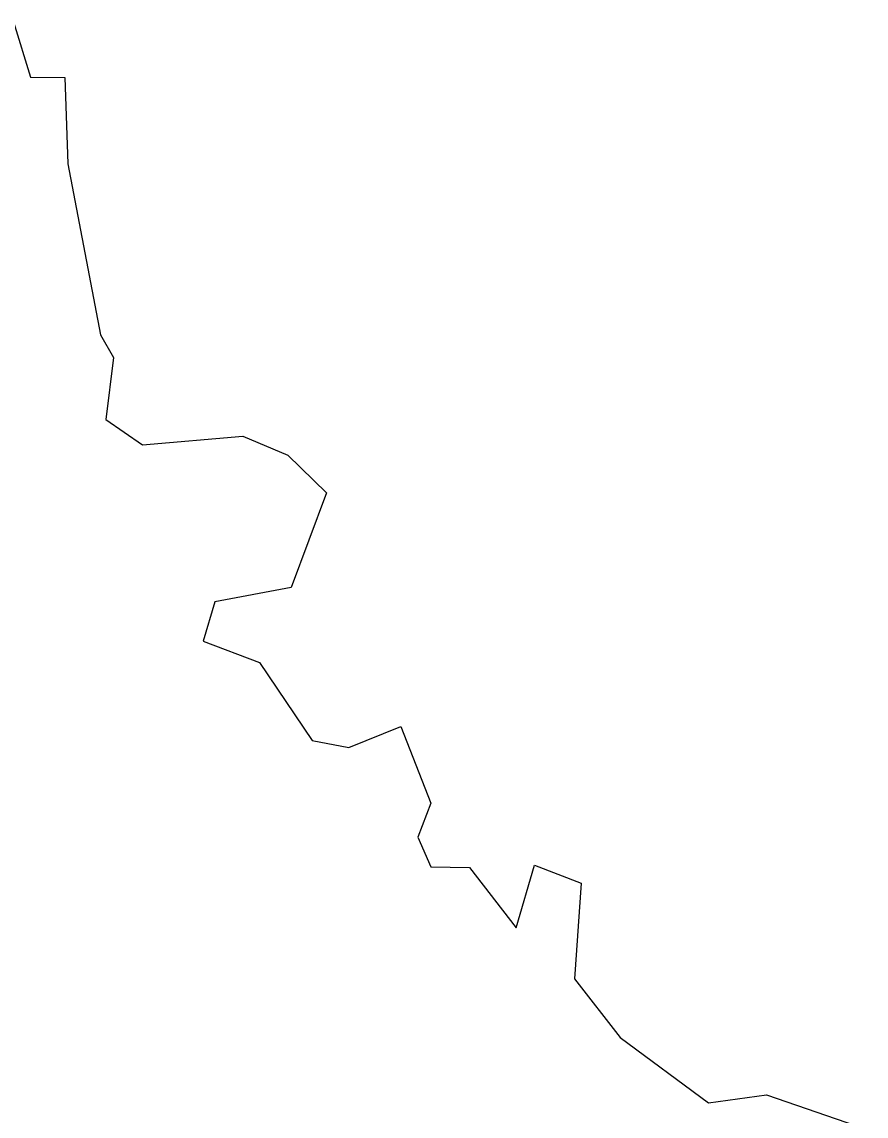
# Model space of a CAD drawing. Header units: metres. Extents: x 268124 to 271097, y 2138069 to 2140457.
# Drawn here: x 269612 to 270509, y 2139247 to 2140411 of the extents above; entities that cross this region are included whole.
import ezdxf

# ---------------------------------------------------------------- set-up
doc = ezdxf.new("R2010")
doc.units = ezdxf.units.M
doc.layers.add('village', color=3, linetype='Continuous')

msp = doc.modelspace()

# ---------------------------------------------------------------- linework, layer by layer
at = {"layer": 'village', "color": 3}
for p, q in [((269602.8, 2140411.1), (269620.7, 2140352.4)), ((269620.7, 2140352.4), (269657.2, 2140351.9)), ((269657.2, 2140351.9), (269660.5, 2140260.3)), ((269660.5, 2140260.3), (269695.4, 2140078.2)), ((269695.4, 2140078.2), (269709.1, 2140054)), ((269709.1, 2140054), (269701.1, 2139988.3)), ((269701.1, 2139988.3), (269739.8, 2139961.2)), ((269739.8, 2139961.2), (269846.5, 2139970.5)), ((269846.5, 2139970.5), (269894.3, 2139950.3)), ((269894.3, 2139950.3), (269935.6, 2139910.2)), ((269935.6, 2139910.2), (269898, 2139809.6)), ((269898, 2139809.6), (269816.7, 2139794.2)), ((269816.7, 2139794.2), (269804.5, 2139752.3)), ((269804.5, 2139752.3), (269864.2, 2139729.6)), ((269864.2, 2139729.6), (269920.2, 2139646.6)), ((269959.2, 2139639.4), (270014.5, 2139661.7)), ((270014.5, 2139661.7), (270046.6, 2139579.9)), ((269920.2, 2139646.6), (269959.2, 2139639.4)), ((270046.6, 2139579.9), (270032.7, 2139543.9)), ((270032.7, 2139543.9), (270046.6, 2139512.2)), ((270046.6, 2139512.2), (270087.7, 2139511.5)), ((270087.7, 2139511.5), (270137, 2139447.5)), ((270137, 2139447.5), (270156.8, 2139514)), ((270156.8, 2139514), (270206.2, 2139494.9)), ((270206.2, 2139494.9), (270199.3, 2139393.3)), ((270199.3, 2139393.3), (270247.7, 2139330.8)), ((270247.7, 2139330.8), (270341.6, 2139261.2)), ((270341.6, 2139261.2), (270403.3, 2139269.9)), ((270403.3, 2139269.9), (270509.1, 2139233.1))]:
    msp.add_line(p, q, dxfattribs=at)

doc.saveas('drawing.dxf')
